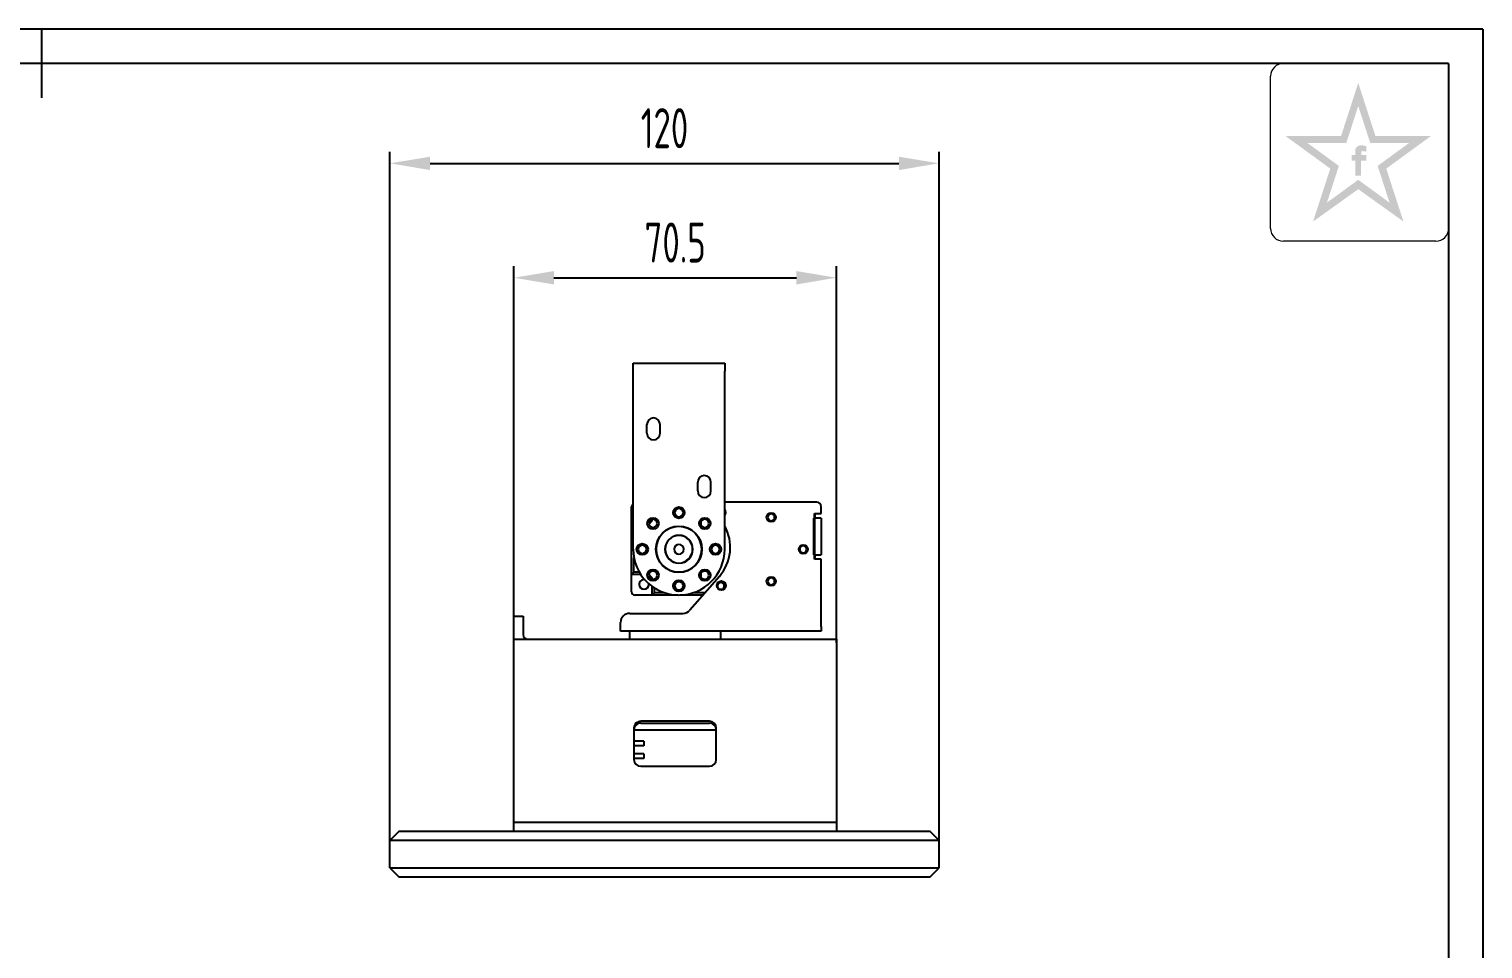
# Model space of a CAD drawing. Header units: inches. Extents: x -38 to 592, y -8 to 438.
# Drawn here: x 274.8 to 592.5, y 236.9 to 438 of the extents above; entities that cross this region are included whole.
import ezdxf

# ---------------------------------------------------------------- set-up
doc = ezdxf.new("R2010")
doc.units = ezdxf.units.IN
doc.header["$LTSCALE"] = 1.5
doc.header["$MEASUREMENT"] = 0
for name, color, linetype in [('1轮廓实线层', 7, 'Continuous'), ('2细线层', 4, 'Continuous'), ('6文字层', 3, 'Continuous'), ('7标注层', 4, 'Continuous'), ('图框层', 7, 'Continuous')]:
    doc.layers.add(name, color=color, linetype=linetype)
doc.styles.add('PC_TEXTSTYLE', font='ISOCP.SHX', dxfattribs={"width": 0.707, "bigfont": 'GBCBIG.SHX'})
doc.dimstyles.new('GB_LINEAR', dxfattribs={"dimtxt": 3.5, "dimasz": 3.5, "dimexe": 1, "dimexo": 0, "dimgap": 1.5, "dimtad": 1, "dimdsep": 46, "dimtxsty": 'PC_TEXTSTYLE', "dimcen": 0, "dimclrd": 256, "dimclrt": 3, "dimadec": 0, "dimazin": 2, "dimtp": 0.1, "dimtm": 0.1, "dimtfac": 0.71, "dimtdec": 3, "dimtmove": 0, "dimatfit": 3, "dimfxl": 1, "dimtfill": 1, "dimarcsym": 0})

# ---------------------------------------------------------------- blocks, each defined once
blk = doc.blocks.new('*D7')
at = {"layer": '7标注层', "color": 0, "lineweight": -2}
for p, q in [((353.63, 260.65), (353.63, 411.15)), ((473.63, 260.65), (473.63, 411.15))]:
    blk.add_line(p, q, dxfattribs=at)
at = {"layer": '7标注层', "lineweight": -2}
blk.add_line((362.38, 408.65), (464.88, 408.65), dxfattribs=at)
at = {"layer": '7标注层'}
for points in [[(362.38, 410.1), (362.38, 407.19), (353.63, 408.65)], [(464.88, 407.19), (464.88, 410.1), (473.63, 408.65)]]:
    blk.add_solid(points, dxfattribs=at)
at = {"layer": 'Defpoints', "color": 0}
for p in [(473.63, 408.65), (353.63, 260.65), (473.63, 260.65)]:
    blk.add_point(p, dxfattribs=at)
at = {"layer": '7标注层', "color": 3, "insert": (413.63, 416.34), "char_height": 8.75, "attachment_point": 5, "style": 'PC_TEXTSTYLE', "bg_fill": 3, "box_fill_scale": 1.25, "bg_fill_color": 257, "bg_fill_transparency": 0}
blk.add_mtext('120', dxfattribs=at)
blk = doc.blocks.new('*D8')
at = {"layer": '7标注层', "color": 0, "lineweight": -2}
for p, q in [((380.71, 309.65), (380.71, 386.15)), ((451.21, 303.82), (451.21, 386.15))]:
    blk.add_line(p, q, dxfattribs=at)
at = {"layer": '7标注层', "lineweight": -2}
blk.add_line((389.46, 383.65), (442.46, 383.65), dxfattribs=at)
at = {"layer": '7标注层'}
for points in [[(389.46, 385.1), (389.46, 382.19), (380.71, 383.65)], [(442.46, 382.19), (442.46, 385.1), (451.21, 383.65)]]:
    blk.add_solid(points, dxfattribs=at)
at = {"layer": 'Defpoints', "color": 0}
for p in [(451.21, 383.65), (380.71, 309.65), (451.21, 303.82)]:
    blk.add_point(p, dxfattribs=at)
at = {"layer": '7标注层', "color": 3, "insert": (415.96, 391.34), "char_height": 8.75, "attachment_point": 5, "style": 'PC_TEXTSTYLE', "bg_fill": 3, "box_fill_scale": 1.25, "bg_fill_color": 257, "bg_fill_transparency": 0}
blk.add_mtext('70.5', dxfattribs=at)
blk = doc.blocks.new('ZwmFrameMain_A3^_^无分区图框^_^landscape')
at = {"layer": '1轮廓实线层'}
for p, q in [((185, 292), (185, 282)), ((390, 287), (0, 287)), ((390, 287), (390, 0))]:
    blk.add_line(p, q, dxfattribs=at)
at = {"layer": '2细线层'}
for q in [(-25, 292), (395, -5)]:
    blk.add_line((395, 292), q, dxfattribs=at)

msp = doc.modelspace()

# ---------------------------------------------------------------- hatches: boundary and pattern name
at = {"layer": '6文字层', "lineweight": 5}
h = msp.add_hatch(color=2, dxfattribs=at)
edge = h.paths.add_edge_path(flags=0)
edge.add_line((565.881, 409.272), (566.989, 409.272))
edge.add_line((566.989, 409.272), (566.989, 410.465))
edge.add_line((566.989, 410.465), (565.894, 410.465))
edge.add_line((565.894, 410.465), (565.894, 411.049))
edge.add_spline(control_points=[(565.894, 411.049), (565.893, 411.118), (565.89, 411.388), (566.419, 411.304), (566.75, 411.255), (566.937, 411.207), (567.015, 411.187)], knot_values=[0, 0, 0, 0, 1.4943482, 5.8188355, 8.4876202, 10.3632598, 10.3632598, 10.3632598, 10.3632598], degree=3, periodic=0)
edge.add_line((567.015, 411.187), (567.015, 412.408))
edge.add_spline(control_points=[(567.015, 412.408), (566.814, 412.456), (566.33, 412.571), (565.636, 412.63), (564.994, 412.34), (564.67, 411.935), (564.616, 411.627), (564.6, 411.54)], knot_values=[0, 0, 0, 0, 4.9341397, 11.9452686, 16.0265909, 21.3569295, 23.4510995, 23.4510995, 23.4510995, 23.4510995], degree=3, periodic=0)
edge.add_line((564.6, 411.54), (564.6, 410.465))
edge.add_line((564.6, 410.465), (563.798, 410.465))
edge.add_line((563.798, 410.465), (563.798, 409.272))
edge.add_line((563.798, 409.272), (564.609, 409.272))
edge.add_line((564.609, 409.272), (564.609, 405.94))
edge.add_line((564.609, 405.94), (565.881, 405.94))
edge.add_line((565.881, 405.94), (565.881, 409.272))
h.paths.add_polyline_path([(581.158, 414.632), (569.006, 414.632), (565.254, 426.225), (561.502, 414.632), (549.35, 414.632), (559.134, 407.498), (555.382, 395.938), (565.254, 403.006), (575.126, 395.938), (571.374, 407.498)])
h.paths.add_polyline_path([(569.492, 408.091), (572.103, 400.046), (565.254, 405.059), (558.405, 400.046), (561.016, 408.091), (554.146, 413.101), (562.635, 413.101), (565.254, 421.185), (567.873, 413.101), (576.362, 413.101)], flags=16)

# ---------------------------------------------------------------- linework, layer by layer
at = {"color": 7, "linetype": 'Continuous', "lineweight": 25}
for p, q in [((406.777, 363.194), (406.777, 364.994)), ((406.777, 364.994), (426.781, 364.994)), ((406.777, 324.295), (406.777, 363.194)), ((426.781, 364.994), (426.781, 363.194)), ((426.781, 324.295), (426.781, 363.194)), ((409.777, 349.644), (409.777, 351.544)), ((412.677, 349.644), (412.677, 351.544)), ((420.881, 337.044), (420.881, 338.944)), ((423.781, 337.044), (423.781, 338.944)), ((446.888, 334.601), (426.781, 334.601)), ((406.454, 329.795), (406.454, 333.595)), ((446.254, 323.101), (446.254, 331.101)), ((446.388, 332.101), (447.888, 332.101)), ((446.388, 331.101), (446.388, 332.101)), ((447.888, 331.101), (446.388, 331.101)), ((446.388, 331.101), (446.388, 323.101)), ((446.454, 332.101), (446.454, 331.101)), ((447.888, 332.101), (447.888, 333.601)), ((447.888, 331.101), (447.888, 323.101)), ((406.454, 329.795), (406.777, 329.472)), ((406.454, 329.795), (406.777, 329.795)), ((406.454, 318.795), (406.454, 329.795)), ((406.954, 319.295), (406.954, 322.423)), ((446.388, 323.101), (447.888, 323.101)), ((446.388, 322.101), (446.388, 323.101)), ((447.888, 322.101), (446.388, 322.101)), ((446.454, 323.101), (446.454, 322.101)), ((447.888, 307.401), (447.888, 322.101)), ((406.954, 319.295), (406.454, 318.795)), ((408.425, 318.795), (406.454, 318.795)), ((406.454, 314.995), (406.454, 318.795)), ((408.117, 319.295), (406.954, 319.295)), ((425.629, 318.381), (419.161, 310.973)), ((410.204, 316.606), (410.191, 316.772)), ((410.954, 314.295), (410.954, 316.164)), ((410.954, 314.295), (411.454, 314.795)), ((411.454, 314.795), (411.454, 315.829)), ((413.651, 314.795), (411.454, 314.795)), ((422.498, 314.795), (419.907, 314.795)), ((410.954, 314.295), (407.154, 314.295)), ((416.592, 314.295), (410.954, 314.295)), ((422.061, 314.295), (416.966, 314.295)), ((380.708, 304.651), (380.708, 309.65)), ((380.708, 309.65), (382.708, 309.65)), ((382.708, 309.65), (382.708, 305.651)), ((404.037, 307.401), (404.037, 308.289)), ((406.037, 310.289), (417.654, 310.289)), ((404.037, 306.401), (404.037, 307.401)), ((447.888, 306.401), (404.037, 306.401)), ((405.963, 306.401), (405.963, 304.651)), ((425.963, 304.651), (425.963, 306.401)), ((447.888, 307.401), (447.888, 306.401)), ((380.708, 304.651), (451.208, 304.651)), ((380.708, 302.996), (380.708, 304.651)), ((380.708, 267.133), (380.708, 302.996)), ((451.208, 304.651), (451.208, 302.996)), ((451.208, 302.996), (451.208, 267.133)), ((423.458, 286.711), (408.458, 286.711)), ((408.458, 286.3), (423.458, 286.3)), ((406.958, 285.233), (406.958, 278.338)), ((406.958, 284.851), (424.958, 284.851)), ((424.958, 278.338), (424.958, 285.233)), ((409.138, 282.351), (406.958, 282.351)), ((409.138, 281.351), (406.958, 281.351)), ((409.138, 282.351), (409.138, 281.351)), ((409.138, 279.551), (406.958, 279.551)), ((409.138, 278.551), (406.958, 278.551)), ((408.458, 276.861), (423.458, 276.861)), ((409.138, 279.551), (409.138, 278.551)), ((380.708, 264.651), (380.708, 267.133)), ((451.208, 267.133), (451.208, 264.651)), ((380.708, 262.651), (380.708, 264.651)), ((380.708, 264.651), (385.708, 264.651)), ((385.708, 264.651), (446.208, 264.651)), ((446.208, 264.651), (451.208, 264.651)), ((451.208, 264.651), (451.208, 262.651)), ((355.628, 262.651), (353.628, 260.651)), ((363.628, 260.651), (353.628, 260.651)), ((353.628, 254.651), (353.628, 260.651)), ((355.628, 262.651), (363.628, 262.651)), ((363.628, 262.651), (463.628, 262.651)), ((463.628, 260.651), (363.628, 260.651)), ((463.628, 262.651), (471.628, 262.651)), ((473.628, 260.651), (463.628, 260.651)), ((473.628, 260.651), (471.628, 262.651)), ((473.628, 254.651), (473.628, 260.651)), ((353.628, 254.651), (363.628, 254.651)), ((353.628, 254.651), (355.628, 252.651)), ((363.628, 254.651), (463.628, 254.651)), ((463.628, 254.651), (473.628, 254.651)), ((471.628, 252.651), (473.628, 254.651)), ((363.628, 252.651), (355.628, 252.651)), ((463.628, 252.651), (363.628, 252.651)), ((471.628, 252.651), (463.628, 252.651))]:
    msp.add_line(p, q, dxfattribs=at)
for centre, radius in [((411.122, 329.952), 1.25), ((416.779, 332.295), 1.25), ((422.436, 329.952), 1.25), ((436.954, 331.295), 1), ((416.779, 324.295), 5.025), ((408.779, 324.295), 1.25), ((424.779, 324.295), 1.25), ((443.954, 324.295), 1), ((411.122, 318.638), 1.25), ((422.436, 318.638), 1.25), ((436.954, 317.295), 1), ((416.779, 316.295), 1.25), ((426.07, 316.365), 1)]:
    msp.add_circle(centre, radius, dxfattribs=at)
for centre, radius, start, end in [((411.227, 351.544), 1.45, 0, 180), ((411.227, 349.644), 1.45, 180, 0), ((422.331, 338.944), 1.45, 0, 180), ((422.331, 337.044), 1.45, 180, 0), ((407.154, 333.595), 0.7, 122.56217, 180), ((446.888, 333.601), 1, 0, 90), ((411.122, 329.952), 0.9, 0, 180), ((416.779, 332.295), 0.9, 90, 270), ((416.779, 332.295), 0.9, 270, 90), ((422.436, 329.952), 0.9, 0, 180), ((426.07, 332.365), 1, 315.33672, 44.66328), ((436.954, 331.295), 0.75, 0, 180), ((436.954, 331.295), 0.75, 180, 0), ((411.122, 329.952), 0.9, 180, 0), ((416.779, 324.295), 5, 90, 270), ((416.779, 324.295), 3.05, 90, 270), ((416.779, 324.295), 3, 0, 180), ((416.779, 324.295), 5, 270, 90), ((416.779, 324.295), 3.05, 270, 90), ((422.436, 329.952), 0.9, 180, 0), ((418.382, 324.71), 9.622, 318.87037, 29.20295), ((416.779, 324.295), 10.002, 180, 0), ((408.779, 324.295), 0.9, 90, 270), ((408.779, 324.295), 0.9, 270, 90), ((416.779, 324.295), 3, 180, 0), ((416.779, 324.295), 1.05, 0, 180), ((416.779, 324.295), 1.05, 180, 0), ((424.779, 324.295), 0.9, 90, 270), ((424.779, 324.295), 0.9, 270, 90), ((443.954, 324.295), 0.75, 70.52878, 289.47122), ((443.954, 324.295), 0.75, 0, 70.52878), ((443.954, 324.295), 0.75, 289.47122, 0), ((411.122, 318.638), 0.9, 0, 180), ((411.122, 318.638), 0.9, 180, 0), ((422.436, 318.638), 0.9, 0, 180), ((422.436, 318.638), 0.9, 180, 0), ((436.954, 317.295), 0.75, 0, 180), ((407.154, 314.995), 0.7, 180, 270), ((409.154, 316.606), 1.05, 81.38897, 180), ((409.154, 316.606), 1.05, 180, 0), ((416.779, 316.295), 0.9, 90, 270), ((416.779, 316.295), 0.9, 270, 90), ((425.954, 316.295), 0.75, 0, 180), ((425.954, 316.295), 0.75, 180, 199.47122), ((425.954, 316.295), 0.75, 199.47122, 340.52878), ((425.954, 316.295), 0.75, 340.52878, 0), ((436.954, 317.295), 0.75, 180, 0), ((406.037, 308.289), 2, 90, 180), ((417.654, 312.289), 2, 270, 318.87037), ((383.708, 305.651), 1, 180, 270)]:
    msp.add_arc(centre, radius, start, end, dxfattribs=at)
for centre, start_param, end_param in [((408.458, 285.233), 1.5707963, 3.1415927), ((408.458, 284.822), 1.5707963, 3.1415927), ((423.458, 285.233), 0, 1.5707963), ((423.458, 284.822), 0, 1.5707963), ((408.458, 278.338), 3.1415927, 4.712389), ((423.458, 278.338), 4.712389, 6.2831853)]:
    msp.add_ellipse(centre, major_axis=(1.5, 0), ratio=0.985016, start_param=start_param, end_param=end_param, dxfattribs=at)
for points, knots in [([(410.244, 329.952), (410.361, 330.02), (410.708, 330.221), (410.891, 330.586), (411.013, 330.828)], [0, 0, 0, 0, 0.3364438, 1, 1, 1, 1]), ([(446.254, 331.101), (446.275, 331.101), (446.357, 331.101), (446.375, 331.101), (446.388, 331.101)], [0, 0, 0, 0, 0.25107399, 1, 1, 1, 1]), ([(446.388, 323.101), (446.375, 323.101), (446.357, 323.101), (446.275, 323.101), (446.254, 323.101)], [0, 0, 0, 0, 0.74892601, 1, 1, 1, 1]), ([(411.016, 317.757), (410.893, 318.001), (410.709, 318.368), (410.36, 318.571), (410.242, 318.639)], [0, 0, 0, 0, 0.6643288, 1, 1, 1, 1])]:
    msp.add_open_spline(points, degree=3, knots=knots, dxfattribs=at)
at = {"layer": '6文字层', "color": 212, "lineweight": 5}
for p, q in [((548.9, 430.5), (585, 430.5)), ((585, 430.5), (585, 394.427)), ((546.108, 394.427), (546.108, 427.708)), ((582.208, 391.635), (548.9, 391.635))]:
    msp.add_line(p, q, dxfattribs=at)
for centre, start, end in [((548.9, 427.708), 90, 180), ((548.9, 394.427), 180, 270), ((582.208, 394.427), 270, 0)]:
    msp.add_arc(centre, 2.792, start, end, dxfattribs=at)

# ---------------------------------------------------------------- next in the draw order: dimensions: what is measured, and where the dimension line sits
at = {"layer": '7标注层'}
dim = msp.add_linear_dim(base=(473.628, 408.646), p1=(353.628, 260.651), p2=(473.628, 260.651), dimstyle='GB_LINEAR', override={"dimscale": 2.5, "dimgap": 1.5, "dimtad": 1, "dimjust": 0, "dimdec": 2, "dimlfac": 1, "dimse1": 0, "dimse2": 0, "dimsd1": 0, "dimsd2": 0, "dimclrd": 256, "dimclre": 0, "dimtofl": 1, "dimtvp": 0.1}, dxfattribs=at)
dim.commit()
dim.dimension.update_dxf_attribs({"geometry": '*D7', "text_midpoint": (413.628, 416.337)})

# ---------------------------------------------------------------- next in the draw order: dimensions: what is measured, and where the dimension line sits
dim = msp.add_linear_dim(base=(451.208, 383.646), p1=(380.708, 309.65), p2=(451.208, 303.823), dimstyle='GB_LINEAR', override={"dimscale": 2.5, "dimgap": 1.5, "dimtad": 1, "dimjust": 0, "dimdec": 2, "dimlfac": 1, "dimse1": 0, "dimse2": 0, "dimsd1": 0, "dimsd2": 0, "dimclrd": 256, "dimclre": 0, "dimtofl": 1, "dimtvp": 0.1}, dxfattribs=at)
dim.commit()
dim.dimension.update_dxf_attribs({"geometry": '*D8', "text_midpoint": (415.958, 391.337)})

# ---------------------------------------------------------------- next in the draw order: block references
at = {"layer": '图框层', "xscale": 1.5, "yscale": 1.5, "zscale": 1.5}
msp.add_blockref('ZwmFrameMain_A3^_^无分区图框^_^landscape', (0, 0), dxfattribs=at)

doc.saveas('drawing.dxf')
